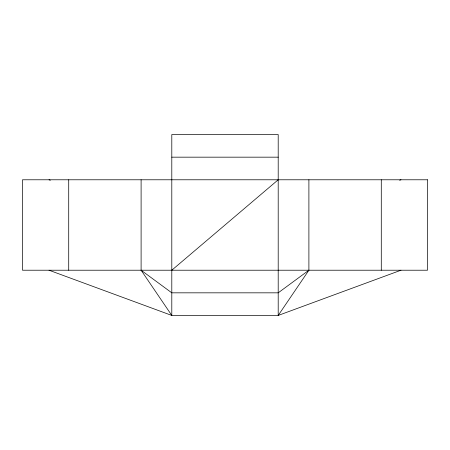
<?xml version="1.0" encoding="UTF-8"?>
<svg xmlns="http://www.w3.org/2000/svg" width="450" height="450" viewBox="0 0 450 450"><rect width="100%" height="100%" fill="white"/><g stroke="black" fill="none" stroke-linecap="round" stroke-linejoin="round"><path stroke-width="0.67" d="M308.897 179.781L308.897 270.219L278.201 315.444L171.799 315.444L49.027 270.219M171.799 270.219L278.201 179.781M308.897 270.219L278.201 292.832L171.799 292.832L141.103 270.219L141.103 179.781M399.662 180.264L400.973 179.781M400.973 270.219L278.201 315.444L278.201 134.556L171.799 134.556L171.799 315.444L141.103 270.219M171.799 157.168L278.201 157.168M49.027 179.781L50.338 180.264M381.285 179.781L381.285 270.219M68.715 179.781L68.715 270.219M427.5 179.781L22.5 179.781L22.5 270.219L427.5 270.219L427.5 179.781"/></g></svg>
